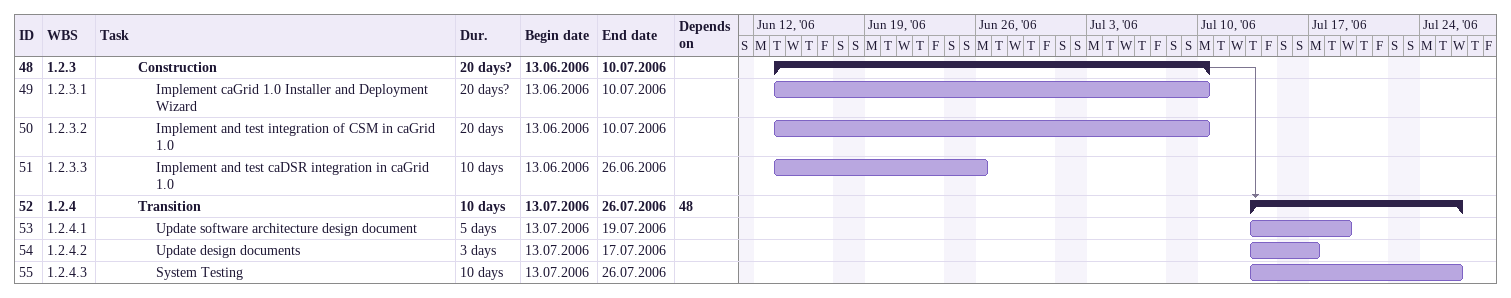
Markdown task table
| ID | WBS | Task | Duration | Start | Finish | Predecessors |
|---|---|---|---|---|---|---|
| 48 | 1.2.3 | **Construction** | 20d? | 2006-06-13 | 2006-07-10 |  |
| 49 | 1.2.3.1 | Implement caGrid 1.0 Installer and Deployment Wizard | 20d? | 2006-06-13 | 2006-07-10 |  |
| 50 | 1.2.3.2 | Implement and test integration of CSM in caGrid 1.0 | 20d | 2006-06-13 | 2006-07-10 |  |
| 51 | 1.2.3.3 | Implement and test caDSR integration in caGrid 1.0 | 10d | 2006-06-13 | 2006-06-26 |  |
| 52 | 1.2.4 | **Transition** | 10d | 2006-07-13 | 2006-07-26 | 48 |
| 53 | 1.2.4.1 | Update software architecture design document | 5d | 2006-07-13 | 2006-07-19 |  |
| 54 | 1.2.4.2 | Update design documents | 3d | 2006-07-13 | 2006-07-17 |  |
| 55 | 1.2.4.3 | System Testing | 10d | 2006-07-13 | 2006-07-26 |  |
